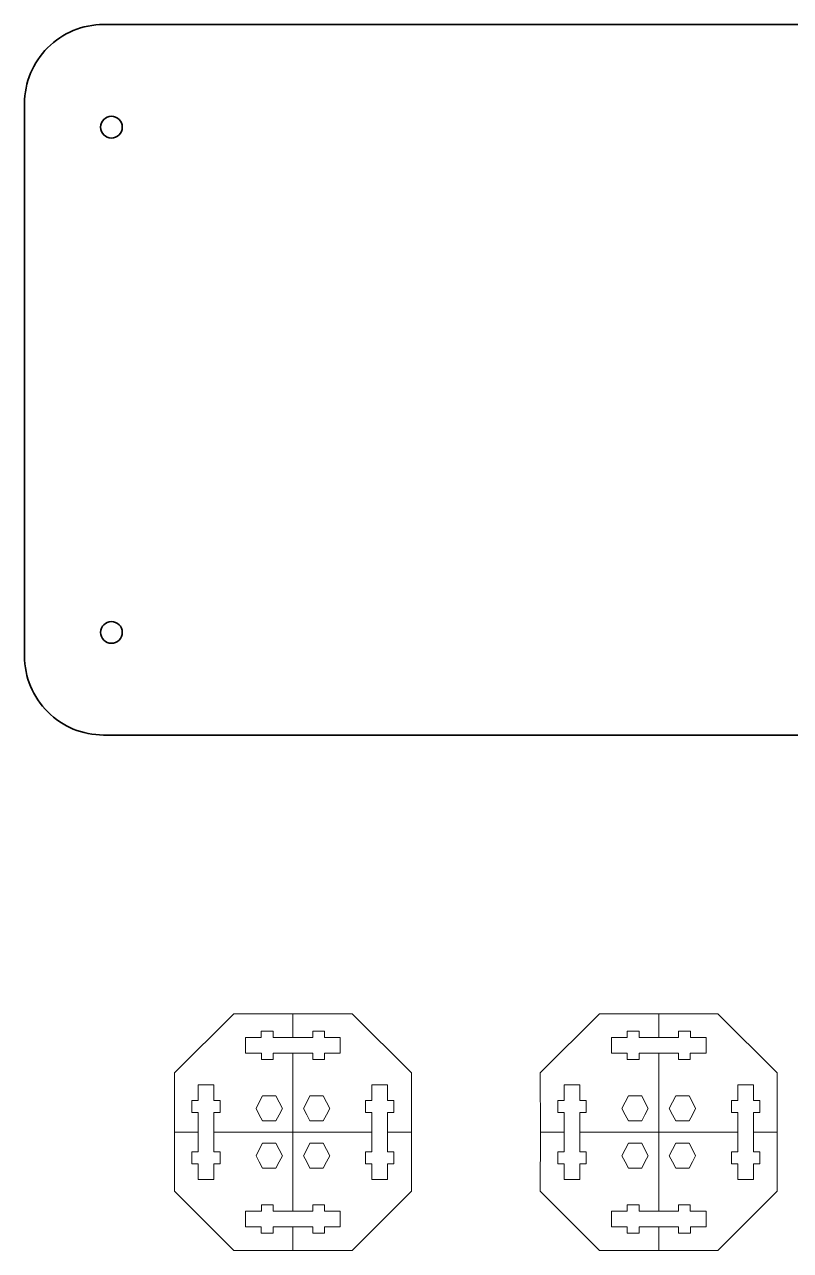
# Model space of a CAD drawing. Header units: centimetres. Extents: x 31 to 203, y -110 to 27.
# Drawn here: x 39.87 to 59.27, y -71.15 to -40.09 of the extents above; entities that cross this region are included whole.
import ezdxf

# ---------------------------------------------------------------- set-up
doc = ezdxf.new("R2010")
doc.units = ezdxf.units.CM
doc.header["$MEASUREMENT"] = 0
doc.layers.add('Layer 1', color=7, linetype='Continuous')

msp = doc.modelspace()

# ---------------------------------------------------------------- linework, layer by layer
at = {"layer": 'Layer 1', "lineweight": 35}
for points, knots in [([(67.8691, -42.08909), (67.86876, -41.55832), (67.6576, -41.04943), (67.28205, -40.67436), (66.9065, -40.29928), (66.39987, -40.08876), (65.8691, -40.08909), (65.8691, -40.08909), (41.8691, -40.08909), (41.8691, -40.08909), (41.33833, -40.08943), (40.82944, -40.3006), (40.45436, -40.67614), (40.07929, -41.05169), (39.86876, -41.55832), (39.8691, -42.08909), (39.8691, -42.08909), (39.8691, -56.08909), (39.8691, -56.08909), (39.86943, -56.61986), (40.0806, -57.12876), (40.45615, -57.50383), (40.8317, -57.8789), (41.33833, -58.08943), (41.8691, -58.08909), (41.8691, -58.08909), (65.8691, -58.08909), (65.8691, -58.08909), (66.39987, -58.08876), (66.90876, -57.87759), (67.28384, -57.50204), (67.65891, -57.1265), (67.86943, -56.61986), (67.8691, -56.08909), (67.8691, -56.08909), (67.8691, -42.08909), (67.8691, -42.08909)], [0, 0, 0, 0, 0.08333333, 0.08333333, 0.08333333, 0.16666667, 0.16666667, 0.16666667, 0.25, 0.25, 0.25, 0.33333333, 0.33333333, 0.33333333, 0.41666667, 0.41666667, 0.41666667, 0.5, 0.5, 0.5, 0.58333333, 0.58333333, 0.58333333, 0.66666667, 0.66666667, 0.66666667, 0.75, 0.75, 0.75, 0.83333333, 0.83333333, 0.83333333, 0.91666667, 0.91666667, 0.91666667, 1, 1, 1, 1]), ([(42.3441, -42.68909), (42.3441, -42.53721), (42.22098, -42.41409), (42.0691, -42.41409), (41.91722, -42.41409), (41.7941, -42.53721), (41.7941, -42.68909), (41.7941, -42.84097), (41.91722, -42.96409), (42.0691, -42.96409), (42.22098, -42.96409), (42.3441, -42.84097), (42.3441, -42.68909)], [0, 0, 0, 0, 0.25, 0.25, 0.25, 0.5, 0.5, 0.5, 0.75, 0.75, 0.75, 1, 1, 1, 1]), ([(42.3441, -55.48909), (42.3441, -55.33721), (42.22098, -55.21409), (42.0691, -55.21409), (41.91722, -55.21409), (41.7941, -55.33721), (41.7941, -55.48909), (41.7941, -55.64097), (41.91722, -55.76409), (42.0691, -55.76409), (42.22098, -55.76409), (42.3441, -55.64097), (42.3441, -55.48909)], [0, 0, 0, 0, 0.25, 0.25, 0.25, 0.5, 0.5, 0.5, 0.75, 0.75, 0.75, 1, 1, 1, 1])]:
    msp.add_open_spline(points, degree=3, knots=knots, dxfattribs=at)
at = {"layer": 'Layer 1', "color": 250, "lineweight": 18}
for points, knots in [([(45.16601, -65.14993), (45.16601, -65.14993), (43.66699, -66.64983), (43.66699, -66.64983), (43.66699, -66.64983), (43.66731, -68.14983), (43.66731, -68.14983), (43.66731, -68.14983), (44.26745, -68.14983), (44.26745, -68.14983), (44.26745, -68.14983), (44.26745, -67.6499), (44.26745, -67.6499), (44.26745, -67.6499), (44.10805, -67.6499), (44.10805, -67.6499), (44.10805, -67.6499), (44.10739, -67.34893), (44.10739, -67.34893), (44.10739, -67.34893), (44.26714, -67.34893), (44.26714, -67.34893), (44.26714, -67.34893), (44.26714, -66.94905), (44.26714, -66.94905), (44.26714, -66.94905), (44.66602, -66.94905), (44.66602, -66.94905), (44.66602, -66.94905), (44.66602, -67.34924), (44.66602, -67.34924), (44.66602, -67.34924), (44.8261, -67.34924), (44.8261, -67.34924), (44.8261, -67.34924), (44.82642, -67.64854), (44.82642, -67.64854), (44.82642, -67.64854), (44.66671, -67.64854), (44.66671, -67.64854), (44.66671, -67.64854), (44.66671, -68.14895), (44.66671, -68.14895), (44.66671, -68.14895), (46.66633, -68.14895), (46.66633, -68.14895), (46.66633, -68.14895), (46.66633, -66.14936), (46.66633, -66.14936), (46.66633, -66.14936), (46.16634, -66.14936), (46.16634, -66.14936), (46.16634, -66.14936), (46.16634, -66.30912), (46.16634, -66.30912), (46.16634, -66.30912), (45.86702, -66.30912), (45.86702, -66.30912), (45.86702, -66.30912), (45.86702, -66.14938), (45.86702, -66.14938), (45.86702, -66.14938), (45.46716, -66.14938), (45.46716, -66.14938), (45.46716, -66.14938), (45.46716, -65.74919), (45.46716, -65.74919), (45.46716, -65.74919), (45.86603, -65.74919), (45.86603, -65.74919), (45.86603, -65.74919), (45.86603, -65.5898), (45.86603, -65.5898), (45.86603, -65.5898), (46.16602, -65.5898), (46.16602, -65.5898), (46.16602, -65.5898), (46.16602, -65.74987), (46.16602, -65.74987), (46.16602, -65.74987), (46.66577, -65.74987), (46.66577, -65.74987), (46.66577, -65.74987), (46.66577, -65.15042), (46.66577, -65.15042), (46.66577, -65.15042), (45.16601, -65.14993), (45.16601, -65.14993)], [0, 0, 0, 0, 0.03448276, 0.03448276, 0.03448276, 0.06896552, 0.06896552, 0.06896552, 0.10344828, 0.10344828, 0.10344828, 0.13793103, 0.13793103, 0.13793103, 0.17241379, 0.17241379, 0.17241379, 0.20689655, 0.20689655, 0.20689655, 0.24137931, 0.24137931, 0.24137931, 0.27586207, 0.27586207, 0.27586207, 0.31034483, 0.31034483, 0.31034483, 0.34482759, 0.34482759, 0.34482759, 0.37931034, 0.37931034, 0.37931034, 0.4137931, 0.4137931, 0.4137931, 0.44827586, 0.44827586, 0.44827586, 0.48275862, 0.48275862, 0.48275862, 0.51724138, 0.51724138, 0.51724138, 0.55172414, 0.55172414, 0.55172414, 0.5862069, 0.5862069, 0.5862069, 0.62068966, 0.62068966, 0.62068966, 0.65517241, 0.65517241, 0.65517241, 0.68965517, 0.68965517, 0.68965517, 0.72413793, 0.72413793, 0.72413793, 0.75862069, 0.75862069, 0.75862069, 0.79310345, 0.79310345, 0.79310345, 0.82758621, 0.82758621, 0.82758621, 0.86206897, 0.86206897, 0.86206897, 0.89655172, 0.89655172, 0.89655172, 0.93103448, 0.93103448, 0.93103448, 0.96551724, 0.96551724, 0.96551724, 1, 1, 1, 1]), ([(48.16665, -65.14993), (48.16665, -65.14993), (49.66567, -66.64983), (49.66567, -66.64983), (49.66567, -66.64983), (49.66535, -68.14983), (49.66535, -68.14983), (49.66535, -68.14983), (49.06521, -68.14983), (49.06521, -68.14983), (49.06521, -68.14983), (49.06521, -67.6499), (49.06521, -67.6499), (49.06521, -67.6499), (49.22461, -67.6499), (49.22461, -67.6499), (49.22461, -67.6499), (49.22527, -67.34893), (49.22527, -67.34893), (49.22527, -67.34893), (49.06552, -67.34893), (49.06552, -67.34893), (49.06552, -67.34893), (49.06552, -66.94905), (49.06552, -66.94905), (49.06552, -66.94905), (48.66664, -66.94905), (48.66664, -66.94905), (48.66664, -66.94905), (48.66664, -67.34924), (48.66664, -67.34924), (48.66664, -67.34924), (48.50656, -67.34924), (48.50656, -67.34924), (48.50656, -67.34924), (48.50624, -67.64854), (48.50624, -67.64854), (48.50624, -67.64854), (48.66595, -67.64854), (48.66595, -67.64854), (48.66595, -67.64854), (48.66595, -68.14895), (48.66595, -68.14895), (48.66595, -68.14895), (46.66633, -68.14895), (46.66633, -68.14895), (46.66633, -68.14895), (46.66633, -66.14936), (46.66633, -66.14936), (46.66633, -66.14936), (47.16632, -66.14936), (47.16632, -66.14936), (47.16632, -66.14936), (47.16632, -66.30912), (47.16632, -66.30912), (47.16632, -66.30912), (47.46564, -66.30912), (47.46564, -66.30912), (47.46564, -66.30912), (47.46564, -66.14938), (47.46564, -66.14938), (47.46564, -66.14938), (47.8655, -66.14938), (47.8655, -66.14938), (47.8655, -66.14938), (47.8655, -65.74919), (47.8655, -65.74919), (47.8655, -65.74919), (47.46663, -65.74919), (47.46663, -65.74919), (47.46663, -65.74919), (47.46663, -65.5898), (47.46663, -65.5898), (47.46663, -65.5898), (47.16664, -65.5898), (47.16664, -65.5898), (47.16664, -65.5898), (47.16664, -65.74987), (47.16664, -65.74987), (47.16664, -65.74987), (46.66689, -65.74987), (46.66689, -65.74987), (46.66689, -65.74987), (46.66689, -65.15042), (46.66689, -65.15042), (46.66689, -65.15042), (48.16665, -65.14993), (48.16665, -65.14993)], [0, 0, 0, 0, 0.03448276, 0.03448276, 0.03448276, 0.06896552, 0.06896552, 0.06896552, 0.10344828, 0.10344828, 0.10344828, 0.13793103, 0.13793103, 0.13793103, 0.17241379, 0.17241379, 0.17241379, 0.20689655, 0.20689655, 0.20689655, 0.24137931, 0.24137931, 0.24137931, 0.27586207, 0.27586207, 0.27586207, 0.31034483, 0.31034483, 0.31034483, 0.34482759, 0.34482759, 0.34482759, 0.37931034, 0.37931034, 0.37931034, 0.4137931, 0.4137931, 0.4137931, 0.44827586, 0.44827586, 0.44827586, 0.48275862, 0.48275862, 0.48275862, 0.51724138, 0.51724138, 0.51724138, 0.55172414, 0.55172414, 0.55172414, 0.5862069, 0.5862069, 0.5862069, 0.62068966, 0.62068966, 0.62068966, 0.65517241, 0.65517241, 0.65517241, 0.68965517, 0.68965517, 0.68965517, 0.72413793, 0.72413793, 0.72413793, 0.75862069, 0.75862069, 0.75862069, 0.79310345, 0.79310345, 0.79310345, 0.82758621, 0.82758621, 0.82758621, 0.86206897, 0.86206897, 0.86206897, 0.89655172, 0.89655172, 0.89655172, 0.93103448, 0.93103448, 0.93103448, 0.96551724, 0.96551724, 0.96551724, 1, 1, 1, 1]), ([(54.43089, -65.14993), (54.43089, -65.14993), (52.93187, -66.64983), (52.93187, -66.64983), (52.93187, -66.64983), (52.93219, -68.14983), (52.93219, -68.14983), (52.93219, -68.14983), (53.53233, -68.14983), (53.53233, -68.14983), (53.53233, -68.14983), (53.53233, -67.6499), (53.53233, -67.6499), (53.53233, -67.6499), (53.37293, -67.6499), (53.37293, -67.6499), (53.37293, -67.6499), (53.37227, -67.34893), (53.37227, -67.34893), (53.37227, -67.34893), (53.53202, -67.34893), (53.53202, -67.34893), (53.53202, -67.34893), (53.53202, -66.94905), (53.53202, -66.94905), (53.53202, -66.94905), (53.9309, -66.94905), (53.9309, -66.94905), (53.9309, -66.94905), (53.9309, -67.34924), (53.9309, -67.34924), (53.9309, -67.34924), (54.09098, -67.34924), (54.09098, -67.34924), (54.09098, -67.34924), (54.0913, -67.64854), (54.0913, -67.64854), (54.0913, -67.64854), (53.93159, -67.64854), (53.93159, -67.64854), (53.93159, -67.64854), (53.93159, -68.14895), (53.93159, -68.14895), (53.93159, -68.14895), (55.93121, -68.14895), (55.93121, -68.14895), (55.93121, -68.14895), (55.93121, -66.14936), (55.93121, -66.14936), (55.93121, -66.14936), (55.43122, -66.14936), (55.43122, -66.14936), (55.43122, -66.14936), (55.43122, -66.30912), (55.43122, -66.30912), (55.43122, -66.30912), (55.1319, -66.30912), (55.1319, -66.30912), (55.1319, -66.30912), (55.1319, -66.14938), (55.1319, -66.14938), (55.1319, -66.14938), (54.73204, -66.14938), (54.73204, -66.14938), (54.73204, -66.14938), (54.73204, -65.74919), (54.73204, -65.74919), (54.73204, -65.74919), (55.13091, -65.74919), (55.13091, -65.74919), (55.13091, -65.74919), (55.13091, -65.5898), (55.13091, -65.5898), (55.13091, -65.5898), (55.4309, -65.5898), (55.4309, -65.5898), (55.4309, -65.5898), (55.4309, -65.74987), (55.4309, -65.74987), (55.4309, -65.74987), (55.93065, -65.74987), (55.93065, -65.74987), (55.93065, -65.74987), (55.93065, -65.15042), (55.93065, -65.15042), (55.93065, -65.15042), (54.43089, -65.14993), (54.43089, -65.14993)], [0, 0, 0, 0, 0.03448276, 0.03448276, 0.03448276, 0.06896552, 0.06896552, 0.06896552, 0.10344828, 0.10344828, 0.10344828, 0.13793103, 0.13793103, 0.13793103, 0.17241379, 0.17241379, 0.17241379, 0.20689655, 0.20689655, 0.20689655, 0.24137931, 0.24137931, 0.24137931, 0.27586207, 0.27586207, 0.27586207, 0.31034483, 0.31034483, 0.31034483, 0.34482759, 0.34482759, 0.34482759, 0.37931034, 0.37931034, 0.37931034, 0.4137931, 0.4137931, 0.4137931, 0.44827586, 0.44827586, 0.44827586, 0.48275862, 0.48275862, 0.48275862, 0.51724138, 0.51724138, 0.51724138, 0.55172414, 0.55172414, 0.55172414, 0.5862069, 0.5862069, 0.5862069, 0.62068966, 0.62068966, 0.62068966, 0.65517241, 0.65517241, 0.65517241, 0.68965517, 0.68965517, 0.68965517, 0.72413793, 0.72413793, 0.72413793, 0.75862069, 0.75862069, 0.75862069, 0.79310345, 0.79310345, 0.79310345, 0.82758621, 0.82758621, 0.82758621, 0.86206897, 0.86206897, 0.86206897, 0.89655172, 0.89655172, 0.89655172, 0.93103448, 0.93103448, 0.93103448, 0.96551724, 0.96551724, 0.96551724, 1, 1, 1, 1]), ([(57.43153, -65.14993), (57.43153, -65.14993), (58.93055, -66.64983), (58.93055, -66.64983), (58.93055, -66.64983), (58.93023, -68.14983), (58.93023, -68.14983), (58.93023, -68.14983), (58.33009, -68.14983), (58.33009, -68.14983), (58.33009, -68.14983), (58.33009, -67.6499), (58.33009, -67.6499), (58.33009, -67.6499), (58.48949, -67.6499), (58.48949, -67.6499), (58.48949, -67.6499), (58.49015, -67.34893), (58.49015, -67.34893), (58.49015, -67.34893), (58.3304, -67.34893), (58.3304, -67.34893), (58.3304, -67.34893), (58.3304, -66.94905), (58.3304, -66.94905), (58.3304, -66.94905), (57.93152, -66.94905), (57.93152, -66.94905), (57.93152, -66.94905), (57.93152, -67.34924), (57.93152, -67.34924), (57.93152, -67.34924), (57.77144, -67.34924), (57.77144, -67.34924), (57.77144, -67.34924), (57.77112, -67.64854), (57.77112, -67.64854), (57.77112, -67.64854), (57.93083, -67.64854), (57.93083, -67.64854), (57.93083, -67.64854), (57.93083, -68.14895), (57.93083, -68.14895), (57.93083, -68.14895), (55.93121, -68.14895), (55.93121, -68.14895), (55.93121, -68.14895), (55.93121, -66.14936), (55.93121, -66.14936), (55.93121, -66.14936), (56.4312, -66.14936), (56.4312, -66.14936), (56.4312, -66.14936), (56.4312, -66.30912), (56.4312, -66.30912), (56.4312, -66.30912), (56.73052, -66.30912), (56.73052, -66.30912), (56.73052, -66.30912), (56.73052, -66.14938), (56.73052, -66.14938), (56.73052, -66.14938), (57.13038, -66.14938), (57.13038, -66.14938), (57.13038, -66.14938), (57.13038, -65.74919), (57.13038, -65.74919), (57.13038, -65.74919), (56.73151, -65.74919), (56.73151, -65.74919), (56.73151, -65.74919), (56.73151, -65.5898), (56.73151, -65.5898), (56.73151, -65.5898), (56.43152, -65.5898), (56.43152, -65.5898), (56.43152, -65.5898), (56.43152, -65.74987), (56.43152, -65.74987), (56.43152, -65.74987), (55.93177, -65.74987), (55.93177, -65.74987), (55.93177, -65.74987), (55.93177, -65.15042), (55.93177, -65.15042), (55.93177, -65.15042), (57.43153, -65.14993), (57.43153, -65.14993)], [0, 0, 0, 0, 0.03448276, 0.03448276, 0.03448276, 0.06896552, 0.06896552, 0.06896552, 0.10344828, 0.10344828, 0.10344828, 0.13793103, 0.13793103, 0.13793103, 0.17241379, 0.17241379, 0.17241379, 0.20689655, 0.20689655, 0.20689655, 0.24137931, 0.24137931, 0.24137931, 0.27586207, 0.27586207, 0.27586207, 0.31034483, 0.31034483, 0.31034483, 0.34482759, 0.34482759, 0.34482759, 0.37931034, 0.37931034, 0.37931034, 0.4137931, 0.4137931, 0.4137931, 0.44827586, 0.44827586, 0.44827586, 0.48275862, 0.48275862, 0.48275862, 0.51724138, 0.51724138, 0.51724138, 0.55172414, 0.55172414, 0.55172414, 0.5862069, 0.5862069, 0.5862069, 0.62068966, 0.62068966, 0.62068966, 0.65517241, 0.65517241, 0.65517241, 0.68965517, 0.68965517, 0.68965517, 0.72413793, 0.72413793, 0.72413793, 0.75862069, 0.75862069, 0.75862069, 0.79310345, 0.79310345, 0.79310345, 0.82758621, 0.82758621, 0.82758621, 0.86206897, 0.86206897, 0.86206897, 0.89655172, 0.89655172, 0.89655172, 0.93103448, 0.93103448, 0.93103448, 0.96551724, 0.96551724, 0.96551724, 1, 1, 1, 1]), ([(45.89913, -67.86695), (45.89913, -67.86695), (45.81538, -67.7085), (45.81538, -67.7085), (45.81538, -67.7085), (45.73163, -67.55005), (45.73163, -67.55005), (45.73163, -67.55005), (45.81538, -67.3916), (45.81538, -67.3916), (45.81538, -67.3916), (45.89913, -67.23315), (45.89913, -67.23315), (45.89913, -67.23315), (46.06663, -67.23315), (46.06663, -67.23315), (46.06663, -67.23315), (46.23413, -67.23315), (46.23413, -67.23315), (46.23413, -67.23315), (46.31788, -67.3916), (46.31788, -67.3916), (46.31788, -67.3916), (46.40163, -67.55005), (46.40163, -67.55005), (46.40163, -67.55005), (46.31788, -67.7085), (46.31788, -67.7085), (46.31788, -67.7085), (46.23413, -67.86695), (46.23413, -67.86695), (46.23413, -67.86695), (46.06663, -67.86695), (46.06663, -67.86695), (46.06663, -67.86695), (45.89913, -67.86695), (45.89913, -67.86695)], [0, 0, 0, 0, 0.08333333, 0.08333333, 0.08333333, 0.16666667, 0.16666667, 0.16666667, 0.25, 0.25, 0.25, 0.33333333, 0.33333333, 0.33333333, 0.41666667, 0.41666667, 0.41666667, 0.5, 0.5, 0.5, 0.58333333, 0.58333333, 0.58333333, 0.66666667, 0.66666667, 0.66666667, 0.75, 0.75, 0.75, 0.83333333, 0.83333333, 0.83333333, 0.91666667, 0.91666667, 0.91666667, 1, 1, 1, 1]), ([(47.43353, -67.86695), (47.43353, -67.86695), (47.51728, -67.7085), (47.51728, -67.7085), (47.51728, -67.7085), (47.60103, -67.55005), (47.60103, -67.55005), (47.60103, -67.55005), (47.51728, -67.3916), (47.51728, -67.3916), (47.51728, -67.3916), (47.43353, -67.23315), (47.43353, -67.23315), (47.43353, -67.23315), (47.26603, -67.23315), (47.26603, -67.23315), (47.26603, -67.23315), (47.09853, -67.23315), (47.09853, -67.23315), (47.09853, -67.23315), (47.01478, -67.3916), (47.01478, -67.3916), (47.01478, -67.3916), (46.93103, -67.55005), (46.93103, -67.55005), (46.93103, -67.55005), (47.01478, -67.7085), (47.01478, -67.7085), (47.01478, -67.7085), (47.09853, -67.86695), (47.09853, -67.86695), (47.09853, -67.86695), (47.26603, -67.86695), (47.26603, -67.86695), (47.26603, -67.86695), (47.43353, -67.86695), (47.43353, -67.86695)], [0, 0, 0, 0, 0.08333333, 0.08333333, 0.08333333, 0.16666667, 0.16666667, 0.16666667, 0.25, 0.25, 0.25, 0.33333333, 0.33333333, 0.33333333, 0.41666667, 0.41666667, 0.41666667, 0.5, 0.5, 0.5, 0.58333333, 0.58333333, 0.58333333, 0.66666667, 0.66666667, 0.66666667, 0.75, 0.75, 0.75, 0.83333333, 0.83333333, 0.83333333, 0.91666667, 0.91666667, 0.91666667, 1, 1, 1, 1]), ([(55.16401, -67.86695), (55.16401, -67.86695), (55.08026, -67.7085), (55.08026, -67.7085), (55.08026, -67.7085), (54.99651, -67.55005), (54.99651, -67.55005), (54.99651, -67.55005), (55.08026, -67.3916), (55.08026, -67.3916), (55.08026, -67.3916), (55.16401, -67.23315), (55.16401, -67.23315), (55.16401, -67.23315), (55.33151, -67.23315), (55.33151, -67.23315), (55.33151, -67.23315), (55.49901, -67.23315), (55.49901, -67.23315), (55.49901, -67.23315), (55.58276, -67.3916), (55.58276, -67.3916), (55.58276, -67.3916), (55.66651, -67.55005), (55.66651, -67.55005), (55.66651, -67.55005), (55.58276, -67.7085), (55.58276, -67.7085), (55.58276, -67.7085), (55.49901, -67.86695), (55.49901, -67.86695), (55.49901, -67.86695), (55.33151, -67.86695), (55.33151, -67.86695), (55.33151, -67.86695), (55.16401, -67.86695), (55.16401, -67.86695)], [0, 0, 0, 0, 0.08333333, 0.08333333, 0.08333333, 0.16666667, 0.16666667, 0.16666667, 0.25, 0.25, 0.25, 0.33333333, 0.33333333, 0.33333333, 0.41666667, 0.41666667, 0.41666667, 0.5, 0.5, 0.5, 0.58333333, 0.58333333, 0.58333333, 0.66666667, 0.66666667, 0.66666667, 0.75, 0.75, 0.75, 0.83333333, 0.83333333, 0.83333333, 0.91666667, 0.91666667, 0.91666667, 1, 1, 1, 1]), ([(56.69841, -67.86695), (56.69841, -67.86695), (56.78216, -67.7085), (56.78216, -67.7085), (56.78216, -67.7085), (56.86591, -67.55005), (56.86591, -67.55005), (56.86591, -67.55005), (56.78216, -67.3916), (56.78216, -67.3916), (56.78216, -67.3916), (56.69841, -67.23315), (56.69841, -67.23315), (56.69841, -67.23315), (56.53091, -67.23315), (56.53091, -67.23315), (56.53091, -67.23315), (56.36341, -67.23315), (56.36341, -67.23315), (56.36341, -67.23315), (56.27966, -67.3916), (56.27966, -67.3916), (56.27966, -67.3916), (56.19591, -67.55005), (56.19591, -67.55005), (56.19591, -67.55005), (56.27966, -67.7085), (56.27966, -67.7085), (56.27966, -67.7085), (56.36341, -67.86695), (56.36341, -67.86695), (56.36341, -67.86695), (56.53091, -67.86695), (56.53091, -67.86695), (56.53091, -67.86695), (56.69841, -67.86695), (56.69841, -67.86695)], [0, 0, 0, 0, 0.08333333, 0.08333333, 0.08333333, 0.16666667, 0.16666667, 0.16666667, 0.25, 0.25, 0.25, 0.33333333, 0.33333333, 0.33333333, 0.41666667, 0.41666667, 0.41666667, 0.5, 0.5, 0.5, 0.58333333, 0.58333333, 0.58333333, 0.66666667, 0.66666667, 0.66666667, 0.75, 0.75, 0.75, 0.83333333, 0.83333333, 0.83333333, 0.91666667, 0.91666667, 0.91666667, 1, 1, 1, 1]), ([(45.16601, -71.14797), (45.16601, -71.14797), (43.66699, -69.64807), (43.66699, -69.64807), (43.66699, -69.64807), (43.66731, -68.14807), (43.66731, -68.14807), (43.66731, -68.14807), (44.26745, -68.14807), (44.26745, -68.14807), (44.26745, -68.14807), (44.26745, -68.648), (44.26745, -68.648), (44.26745, -68.648), (44.10805, -68.648), (44.10805, -68.648), (44.10805, -68.648), (44.10739, -68.94897), (44.10739, -68.94897), (44.10739, -68.94897), (44.26714, -68.94897), (44.26714, -68.94897), (44.26714, -68.94897), (44.26714, -69.34885), (44.26714, -69.34885), (44.26714, -69.34885), (44.66602, -69.34885), (44.66602, -69.34885), (44.66602, -69.34885), (44.66602, -68.94866), (44.66602, -68.94866), (44.66602, -68.94866), (44.8261, -68.94866), (44.8261, -68.94866), (44.8261, -68.94866), (44.82642, -68.64936), (44.82642, -68.64936), (44.82642, -68.64936), (44.66671, -68.64936), (44.66671, -68.64936), (44.66671, -68.64936), (44.66671, -68.14895), (44.66671, -68.14895), (44.66671, -68.14895), (46.66633, -68.14895), (46.66633, -68.14895), (46.66633, -68.14895), (46.66633, -70.14854), (46.66633, -70.14854), (46.66633, -70.14854), (46.16634, -70.14854), (46.16634, -70.14854), (46.16634, -70.14854), (46.16634, -69.98878), (46.16634, -69.98878), (46.16634, -69.98878), (45.86702, -69.98878), (45.86702, -69.98878), (45.86702, -69.98878), (45.86702, -70.14852), (45.86702, -70.14852), (45.86702, -70.14852), (45.46716, -70.14852), (45.46716, -70.14852), (45.46716, -70.14852), (45.46716, -70.54871), (45.46716, -70.54871), (45.46716, -70.54871), (45.86603, -70.54871), (45.86603, -70.54871), (45.86603, -70.54871), (45.86603, -70.7081), (45.86603, -70.7081), (45.86603, -70.7081), (46.16602, -70.7081), (46.16602, -70.7081), (46.16602, -70.7081), (46.16602, -70.54803), (46.16602, -70.54803), (46.16602, -70.54803), (46.66577, -70.54803), (46.66577, -70.54803), (46.66577, -70.54803), (46.66577, -71.14748), (46.66577, -71.14748), (46.66577, -71.14748), (45.16601, -71.14797), (45.16601, -71.14797)], [0, 0, 0, 0, 0.03448276, 0.03448276, 0.03448276, 0.06896552, 0.06896552, 0.06896552, 0.10344828, 0.10344828, 0.10344828, 0.13793103, 0.13793103, 0.13793103, 0.17241379, 0.17241379, 0.17241379, 0.20689655, 0.20689655, 0.20689655, 0.24137931, 0.24137931, 0.24137931, 0.27586207, 0.27586207, 0.27586207, 0.31034483, 0.31034483, 0.31034483, 0.34482759, 0.34482759, 0.34482759, 0.37931034, 0.37931034, 0.37931034, 0.4137931, 0.4137931, 0.4137931, 0.44827586, 0.44827586, 0.44827586, 0.48275862, 0.48275862, 0.48275862, 0.51724138, 0.51724138, 0.51724138, 0.55172414, 0.55172414, 0.55172414, 0.5862069, 0.5862069, 0.5862069, 0.62068966, 0.62068966, 0.62068966, 0.65517241, 0.65517241, 0.65517241, 0.68965517, 0.68965517, 0.68965517, 0.72413793, 0.72413793, 0.72413793, 0.75862069, 0.75862069, 0.75862069, 0.79310345, 0.79310345, 0.79310345, 0.82758621, 0.82758621, 0.82758621, 0.86206897, 0.86206897, 0.86206897, 0.89655172, 0.89655172, 0.89655172, 0.93103448, 0.93103448, 0.93103448, 0.96551724, 0.96551724, 0.96551724, 1, 1, 1, 1]), ([(48.16665, -71.14797), (48.16665, -71.14797), (49.66567, -69.64807), (49.66567, -69.64807), (49.66567, -69.64807), (49.66535, -68.14807), (49.66535, -68.14807), (49.66535, -68.14807), (49.06521, -68.14807), (49.06521, -68.14807), (49.06521, -68.14807), (49.06521, -68.648), (49.06521, -68.648), (49.06521, -68.648), (49.22461, -68.648), (49.22461, -68.648), (49.22461, -68.648), (49.22527, -68.94897), (49.22527, -68.94897), (49.22527, -68.94897), (49.06552, -68.94897), (49.06552, -68.94897), (49.06552, -68.94897), (49.06552, -69.34885), (49.06552, -69.34885), (49.06552, -69.34885), (48.66664, -69.34885), (48.66664, -69.34885), (48.66664, -69.34885), (48.66664, -68.94866), (48.66664, -68.94866), (48.66664, -68.94866), (48.50656, -68.94866), (48.50656, -68.94866), (48.50656, -68.94866), (48.50624, -68.64936), (48.50624, -68.64936), (48.50624, -68.64936), (48.66595, -68.64936), (48.66595, -68.64936), (48.66595, -68.64936), (48.66595, -68.14895), (48.66595, -68.14895), (48.66595, -68.14895), (46.66633, -68.14895), (46.66633, -68.14895), (46.66633, -68.14895), (46.66633, -70.14854), (46.66633, -70.14854), (46.66633, -70.14854), (47.16632, -70.14854), (47.16632, -70.14854), (47.16632, -70.14854), (47.16632, -69.98878), (47.16632, -69.98878), (47.16632, -69.98878), (47.46564, -69.98878), (47.46564, -69.98878), (47.46564, -69.98878), (47.46564, -70.14852), (47.46564, -70.14852), (47.46564, -70.14852), (47.8655, -70.14852), (47.8655, -70.14852), (47.8655, -70.14852), (47.8655, -70.54871), (47.8655, -70.54871), (47.8655, -70.54871), (47.46663, -70.54871), (47.46663, -70.54871), (47.46663, -70.54871), (47.46663, -70.7081), (47.46663, -70.7081), (47.46663, -70.7081), (47.16664, -70.7081), (47.16664, -70.7081), (47.16664, -70.7081), (47.16664, -70.54803), (47.16664, -70.54803), (47.16664, -70.54803), (46.66689, -70.54803), (46.66689, -70.54803), (46.66689, -70.54803), (46.66689, -71.14748), (46.66689, -71.14748), (46.66689, -71.14748), (48.16665, -71.14797), (48.16665, -71.14797)], [0, 0, 0, 0, 0.03448276, 0.03448276, 0.03448276, 0.06896552, 0.06896552, 0.06896552, 0.10344828, 0.10344828, 0.10344828, 0.13793103, 0.13793103, 0.13793103, 0.17241379, 0.17241379, 0.17241379, 0.20689655, 0.20689655, 0.20689655, 0.24137931, 0.24137931, 0.24137931, 0.27586207, 0.27586207, 0.27586207, 0.31034483, 0.31034483, 0.31034483, 0.34482759, 0.34482759, 0.34482759, 0.37931034, 0.37931034, 0.37931034, 0.4137931, 0.4137931, 0.4137931, 0.44827586, 0.44827586, 0.44827586, 0.48275862, 0.48275862, 0.48275862, 0.51724138, 0.51724138, 0.51724138, 0.55172414, 0.55172414, 0.55172414, 0.5862069, 0.5862069, 0.5862069, 0.62068966, 0.62068966, 0.62068966, 0.65517241, 0.65517241, 0.65517241, 0.68965517, 0.68965517, 0.68965517, 0.72413793, 0.72413793, 0.72413793, 0.75862069, 0.75862069, 0.75862069, 0.79310345, 0.79310345, 0.79310345, 0.82758621, 0.82758621, 0.82758621, 0.86206897, 0.86206897, 0.86206897, 0.89655172, 0.89655172, 0.89655172, 0.93103448, 0.93103448, 0.93103448, 0.96551724, 0.96551724, 0.96551724, 1, 1, 1, 1]), ([(54.43089, -71.14797), (54.43089, -71.14797), (52.93187, -69.64807), (52.93187, -69.64807), (52.93187, -69.64807), (52.93219, -68.14807), (52.93219, -68.14807), (52.93219, -68.14807), (53.53233, -68.14807), (53.53233, -68.14807), (53.53233, -68.14807), (53.53233, -68.648), (53.53233, -68.648), (53.53233, -68.648), (53.37293, -68.648), (53.37293, -68.648), (53.37293, -68.648), (53.37227, -68.94897), (53.37227, -68.94897), (53.37227, -68.94897), (53.53202, -68.94897), (53.53202, -68.94897), (53.53202, -68.94897), (53.53202, -69.34885), (53.53202, -69.34885), (53.53202, -69.34885), (53.9309, -69.34885), (53.9309, -69.34885), (53.9309, -69.34885), (53.9309, -68.94866), (53.9309, -68.94866), (53.9309, -68.94866), (54.09098, -68.94866), (54.09098, -68.94866), (54.09098, -68.94866), (54.0913, -68.64936), (54.0913, -68.64936), (54.0913, -68.64936), (53.93159, -68.64936), (53.93159, -68.64936), (53.93159, -68.64936), (53.93159, -68.14895), (53.93159, -68.14895), (53.93159, -68.14895), (55.93121, -68.14895), (55.93121, -68.14895), (55.93121, -68.14895), (55.93121, -70.14854), (55.93121, -70.14854), (55.93121, -70.14854), (55.43122, -70.14854), (55.43122, -70.14854), (55.43122, -70.14854), (55.43122, -69.98878), (55.43122, -69.98878), (55.43122, -69.98878), (55.1319, -69.98878), (55.1319, -69.98878), (55.1319, -69.98878), (55.1319, -70.14852), (55.1319, -70.14852), (55.1319, -70.14852), (54.73204, -70.14852), (54.73204, -70.14852), (54.73204, -70.14852), (54.73204, -70.54871), (54.73204, -70.54871), (54.73204, -70.54871), (55.13091, -70.54871), (55.13091, -70.54871), (55.13091, -70.54871), (55.13091, -70.7081), (55.13091, -70.7081), (55.13091, -70.7081), (55.4309, -70.7081), (55.4309, -70.7081), (55.4309, -70.7081), (55.4309, -70.54803), (55.4309, -70.54803), (55.4309, -70.54803), (55.93065, -70.54803), (55.93065, -70.54803), (55.93065, -70.54803), (55.93065, -71.14748), (55.93065, -71.14748), (55.93065, -71.14748), (54.43089, -71.14797), (54.43089, -71.14797)], [0, 0, 0, 0, 0.03448276, 0.03448276, 0.03448276, 0.06896552, 0.06896552, 0.06896552, 0.10344828, 0.10344828, 0.10344828, 0.13793103, 0.13793103, 0.13793103, 0.17241379, 0.17241379, 0.17241379, 0.20689655, 0.20689655, 0.20689655, 0.24137931, 0.24137931, 0.24137931, 0.27586207, 0.27586207, 0.27586207, 0.31034483, 0.31034483, 0.31034483, 0.34482759, 0.34482759, 0.34482759, 0.37931034, 0.37931034, 0.37931034, 0.4137931, 0.4137931, 0.4137931, 0.44827586, 0.44827586, 0.44827586, 0.48275862, 0.48275862, 0.48275862, 0.51724138, 0.51724138, 0.51724138, 0.55172414, 0.55172414, 0.55172414, 0.5862069, 0.5862069, 0.5862069, 0.62068966, 0.62068966, 0.62068966, 0.65517241, 0.65517241, 0.65517241, 0.68965517, 0.68965517, 0.68965517, 0.72413793, 0.72413793, 0.72413793, 0.75862069, 0.75862069, 0.75862069, 0.79310345, 0.79310345, 0.79310345, 0.82758621, 0.82758621, 0.82758621, 0.86206897, 0.86206897, 0.86206897, 0.89655172, 0.89655172, 0.89655172, 0.93103448, 0.93103448, 0.93103448, 0.96551724, 0.96551724, 0.96551724, 1, 1, 1, 1]), ([(57.43153, -71.14797), (57.43153, -71.14797), (58.93055, -69.64807), (58.93055, -69.64807), (58.93055, -69.64807), (58.93023, -68.14807), (58.93023, -68.14807), (58.93023, -68.14807), (58.33009, -68.14807), (58.33009, -68.14807), (58.33009, -68.14807), (58.33009, -68.648), (58.33009, -68.648), (58.33009, -68.648), (58.48949, -68.648), (58.48949, -68.648), (58.48949, -68.648), (58.49015, -68.94897), (58.49015, -68.94897), (58.49015, -68.94897), (58.3304, -68.94897), (58.3304, -68.94897), (58.3304, -68.94897), (58.3304, -69.34885), (58.3304, -69.34885), (58.3304, -69.34885), (57.93152, -69.34885), (57.93152, -69.34885), (57.93152, -69.34885), (57.93152, -68.94866), (57.93152, -68.94866), (57.93152, -68.94866), (57.77144, -68.94866), (57.77144, -68.94866), (57.77144, -68.94866), (57.77112, -68.64936), (57.77112, -68.64936), (57.77112, -68.64936), (57.93083, -68.64936), (57.93083, -68.64936), (57.93083, -68.64936), (57.93083, -68.14895), (57.93083, -68.14895), (57.93083, -68.14895), (55.93121, -68.14895), (55.93121, -68.14895), (55.93121, -68.14895), (55.93121, -70.14854), (55.93121, -70.14854), (55.93121, -70.14854), (56.4312, -70.14854), (56.4312, -70.14854), (56.4312, -70.14854), (56.4312, -69.98878), (56.4312, -69.98878), (56.4312, -69.98878), (56.73052, -69.98878), (56.73052, -69.98878), (56.73052, -69.98878), (56.73052, -70.14852), (56.73052, -70.14852), (56.73052, -70.14852), (57.13038, -70.14852), (57.13038, -70.14852), (57.13038, -70.14852), (57.13038, -70.54871), (57.13038, -70.54871), (57.13038, -70.54871), (56.73151, -70.54871), (56.73151, -70.54871), (56.73151, -70.54871), (56.73151, -70.7081), (56.73151, -70.7081), (56.73151, -70.7081), (56.43152, -70.7081), (56.43152, -70.7081), (56.43152, -70.7081), (56.43152, -70.54803), (56.43152, -70.54803), (56.43152, -70.54803), (55.93177, -70.54803), (55.93177, -70.54803), (55.93177, -70.54803), (55.93177, -71.14748), (55.93177, -71.14748), (55.93177, -71.14748), (57.43153, -71.14797), (57.43153, -71.14797)], [0, 0, 0, 0, 0.03448276, 0.03448276, 0.03448276, 0.06896552, 0.06896552, 0.06896552, 0.10344828, 0.10344828, 0.10344828, 0.13793103, 0.13793103, 0.13793103, 0.17241379, 0.17241379, 0.17241379, 0.20689655, 0.20689655, 0.20689655, 0.24137931, 0.24137931, 0.24137931, 0.27586207, 0.27586207, 0.27586207, 0.31034483, 0.31034483, 0.31034483, 0.34482759, 0.34482759, 0.34482759, 0.37931034, 0.37931034, 0.37931034, 0.4137931, 0.4137931, 0.4137931, 0.44827586, 0.44827586, 0.44827586, 0.48275862, 0.48275862, 0.48275862, 0.51724138, 0.51724138, 0.51724138, 0.55172414, 0.55172414, 0.55172414, 0.5862069, 0.5862069, 0.5862069, 0.62068966, 0.62068966, 0.62068966, 0.65517241, 0.65517241, 0.65517241, 0.68965517, 0.68965517, 0.68965517, 0.72413793, 0.72413793, 0.72413793, 0.75862069, 0.75862069, 0.75862069, 0.79310345, 0.79310345, 0.79310345, 0.82758621, 0.82758621, 0.82758621, 0.86206897, 0.86206897, 0.86206897, 0.89655172, 0.89655172, 0.89655172, 0.93103448, 0.93103448, 0.93103448, 0.96551724, 0.96551724, 0.96551724, 1, 1, 1, 1]), ([(45.89913, -68.43095), (45.89913, -68.43095), (45.81538, -68.5894), (45.81538, -68.5894), (45.81538, -68.5894), (45.73163, -68.74785), (45.73163, -68.74785), (45.73163, -68.74785), (45.81538, -68.9063), (45.81538, -68.9063), (45.81538, -68.9063), (45.89913, -69.06475), (45.89913, -69.06475), (45.89913, -69.06475), (46.06663, -69.06475), (46.06663, -69.06475), (46.06663, -69.06475), (46.23413, -69.06475), (46.23413, -69.06475), (46.23413, -69.06475), (46.31788, -68.9063), (46.31788, -68.9063), (46.31788, -68.9063), (46.40163, -68.74785), (46.40163, -68.74785), (46.40163, -68.74785), (46.31788, -68.5894), (46.31788, -68.5894), (46.31788, -68.5894), (46.23413, -68.43095), (46.23413, -68.43095), (46.23413, -68.43095), (46.06663, -68.43095), (46.06663, -68.43095), (46.06663, -68.43095), (45.89913, -68.43095), (45.89913, -68.43095)], [0, 0, 0, 0, 0.08333333, 0.08333333, 0.08333333, 0.16666667, 0.16666667, 0.16666667, 0.25, 0.25, 0.25, 0.33333333, 0.33333333, 0.33333333, 0.41666667, 0.41666667, 0.41666667, 0.5, 0.5, 0.5, 0.58333333, 0.58333333, 0.58333333, 0.66666667, 0.66666667, 0.66666667, 0.75, 0.75, 0.75, 0.83333333, 0.83333333, 0.83333333, 0.91666667, 0.91666667, 0.91666667, 1, 1, 1, 1]), ([(47.43353, -68.43095), (47.43353, -68.43095), (47.51728, -68.5894), (47.51728, -68.5894), (47.51728, -68.5894), (47.60103, -68.74785), (47.60103, -68.74785), (47.60103, -68.74785), (47.51728, -68.9063), (47.51728, -68.9063), (47.51728, -68.9063), (47.43353, -69.06475), (47.43353, -69.06475), (47.43353, -69.06475), (47.26603, -69.06475), (47.26603, -69.06475), (47.26603, -69.06475), (47.09853, -69.06475), (47.09853, -69.06475), (47.09853, -69.06475), (47.01478, -68.9063), (47.01478, -68.9063), (47.01478, -68.9063), (46.93103, -68.74785), (46.93103, -68.74785), (46.93103, -68.74785), (47.01478, -68.5894), (47.01478, -68.5894), (47.01478, -68.5894), (47.09853, -68.43095), (47.09853, -68.43095), (47.09853, -68.43095), (47.26603, -68.43095), (47.26603, -68.43095), (47.26603, -68.43095), (47.43353, -68.43095), (47.43353, -68.43095)], [0, 0, 0, 0, 0.08333333, 0.08333333, 0.08333333, 0.16666667, 0.16666667, 0.16666667, 0.25, 0.25, 0.25, 0.33333333, 0.33333333, 0.33333333, 0.41666667, 0.41666667, 0.41666667, 0.5, 0.5, 0.5, 0.58333333, 0.58333333, 0.58333333, 0.66666667, 0.66666667, 0.66666667, 0.75, 0.75, 0.75, 0.83333333, 0.83333333, 0.83333333, 0.91666667, 0.91666667, 0.91666667, 1, 1, 1, 1]), ([(55.16401, -68.43095), (55.16401, -68.43095), (55.08026, -68.5894), (55.08026, -68.5894), (55.08026, -68.5894), (54.99651, -68.74785), (54.99651, -68.74785), (54.99651, -68.74785), (55.08026, -68.9063), (55.08026, -68.9063), (55.08026, -68.9063), (55.16401, -69.06475), (55.16401, -69.06475), (55.16401, -69.06475), (55.33151, -69.06475), (55.33151, -69.06475), (55.33151, -69.06475), (55.49901, -69.06475), (55.49901, -69.06475), (55.49901, -69.06475), (55.58276, -68.9063), (55.58276, -68.9063), (55.58276, -68.9063), (55.66651, -68.74785), (55.66651, -68.74785), (55.66651, -68.74785), (55.58276, -68.5894), (55.58276, -68.5894), (55.58276, -68.5894), (55.49901, -68.43095), (55.49901, -68.43095), (55.49901, -68.43095), (55.33151, -68.43095), (55.33151, -68.43095), (55.33151, -68.43095), (55.16401, -68.43095), (55.16401, -68.43095)], [0, 0, 0, 0, 0.08333333, 0.08333333, 0.08333333, 0.16666667, 0.16666667, 0.16666667, 0.25, 0.25, 0.25, 0.33333333, 0.33333333, 0.33333333, 0.41666667, 0.41666667, 0.41666667, 0.5, 0.5, 0.5, 0.58333333, 0.58333333, 0.58333333, 0.66666667, 0.66666667, 0.66666667, 0.75, 0.75, 0.75, 0.83333333, 0.83333333, 0.83333333, 0.91666667, 0.91666667, 0.91666667, 1, 1, 1, 1]), ([(56.69841, -68.43095), (56.69841, -68.43095), (56.78216, -68.5894), (56.78216, -68.5894), (56.78216, -68.5894), (56.86591, -68.74785), (56.86591, -68.74785), (56.86591, -68.74785), (56.78216, -68.9063), (56.78216, -68.9063), (56.78216, -68.9063), (56.69841, -69.06475), (56.69841, -69.06475), (56.69841, -69.06475), (56.53091, -69.06475), (56.53091, -69.06475), (56.53091, -69.06475), (56.36341, -69.06475), (56.36341, -69.06475), (56.36341, -69.06475), (56.27966, -68.9063), (56.27966, -68.9063), (56.27966, -68.9063), (56.19591, -68.74785), (56.19591, -68.74785), (56.19591, -68.74785), (56.27966, -68.5894), (56.27966, -68.5894), (56.27966, -68.5894), (56.36341, -68.43095), (56.36341, -68.43095), (56.36341, -68.43095), (56.53091, -68.43095), (56.53091, -68.43095), (56.53091, -68.43095), (56.69841, -68.43095), (56.69841, -68.43095)], [0, 0, 0, 0, 0.08333333, 0.08333333, 0.08333333, 0.16666667, 0.16666667, 0.16666667, 0.25, 0.25, 0.25, 0.33333333, 0.33333333, 0.33333333, 0.41666667, 0.41666667, 0.41666667, 0.5, 0.5, 0.5, 0.58333333, 0.58333333, 0.58333333, 0.66666667, 0.66666667, 0.66666667, 0.75, 0.75, 0.75, 0.83333333, 0.83333333, 0.83333333, 0.91666667, 0.91666667, 0.91666667, 1, 1, 1, 1])]:
    msp.add_open_spline(points, degree=3, knots=knots, dxfattribs=at)

doc.saveas('drawing.dxf')
